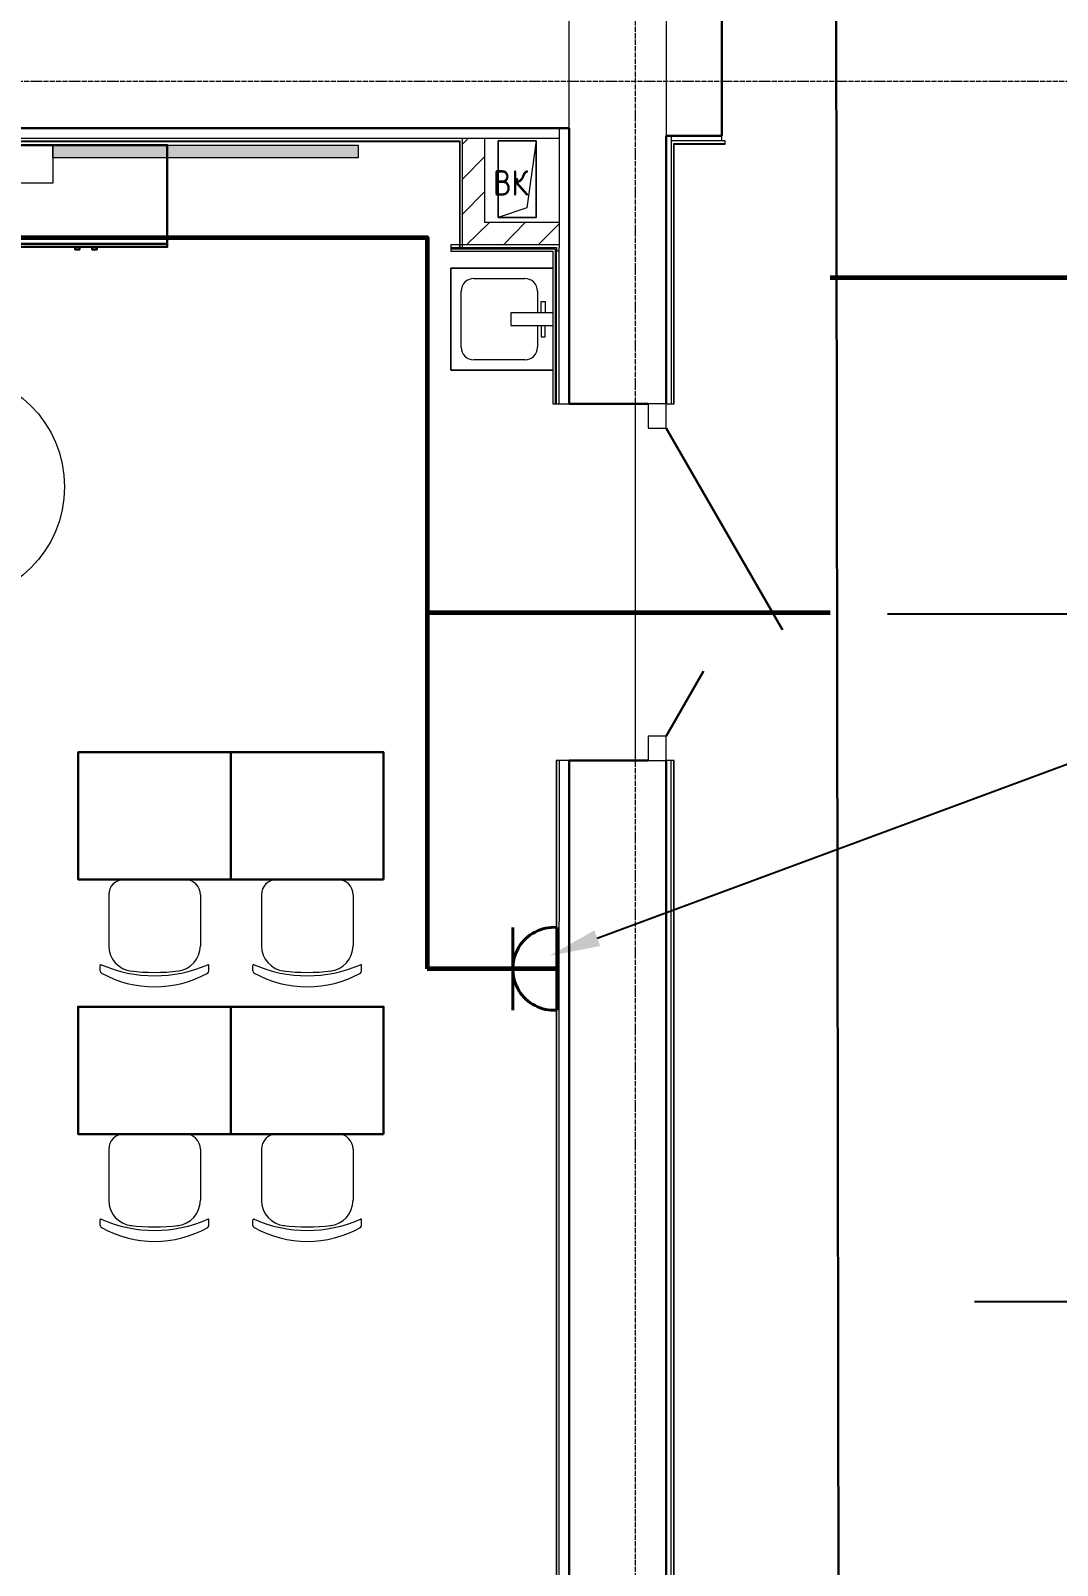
# Model space of a CAD drawing. Header units: millimetres. Extents: x -32 to 417638015, y -35 to 175284279.
# Drawn here: x 417129523 to 417133556, y 175246114 to 175252143 of the extents above; entities that cross this region are included whole.
import ezdxf
from ezdxf import colors
from ezdxf.entities.mleader import LeaderData, LeaderLine
from ezdxf.math import Vec2, Vec3

# ---------------------------------------------------------------- set-up
doc = ezdxf.new("R2010")
doc.units = ezdxf.units.MM
doc.linetypes.add('ADSK_Линия сетки', pattern=[25, 20, -2.5, 0, -2.5])
for name, color, linetype, lineweight in [('_ЭМ_гофра', 5, 'Continuous', 60), ('_ЭМ_ТХобщее_слой', 7, 'Continuous', 30), ('Аннотация', 7, 'Continuous', 18), ('Двери', 7, 'Continuous', 9), ('Обобщенные модели', 7, 'Continuous', 18), ('Оси', 253, 'Continuous', 9), ('Перекрытие', 7, 'Continuous', 18), ('Сантехника', 7, 'Continuous', 18), ('Стены внутренние', 7, 'Continuous', 18), ('Стены наружные', 7, 'Continuous', 18), ('Стены несущие', 7, 'Continuous', 30), ('Стены отделка', 7, 'Continuous', 30), ('Стены штриховка', 7, 'Continuous', 9), ('ТХ', 5, 'Continuous', 0), ('ШТРИХОВКА', 252, 'Continuous', 15), ('ЭМ', 5, 'Continuous', 40), ('ЭМ_Лоток 1_2', 162, 'Continuous', 30)]:
    doc.layers.add(name, color=color, linetype=linetype, lineweight=lineweight)
doc.layers.add('_ЭМ_Надписи', color=7, linetype='Continuous')
doc.layers.add('ЭОМ_Лотки рабочие', color=5, linetype='Continuous')
doc.layers.add('Линии', color=7, linetype='Continuous', lineweight=9, true_color=0x00a600)
doc.styles.add('GOST Common_4', font='GOST_Common.ttf', dxfattribs={"width": 0.9, "height": 199.9999999999999})
doc.styles.add('ЭОМ', font='isocpeur.ttf', dxfattribs={"width": 0.85, "height": 250})
doc.linetypes.add('Cable in the tray', pattern='A,5,[130,ltypeshp.shx,S=1,R=0,X=0,Y=0],1.5,[130,ltypeshp.shx,S=1.5,R=90,X=0,Y=-1],1,[130,ltypeshp.shx,S=1,R=0,X=0.5,Y=0],5', length=12.5)
pattern_1 = [(45, (507.3426762534655, 158.9018102923892), (-70.71067811865476, 70.71067811865476), [])]

# ---------------------------------------------------------------- blocks, each defined once
blk = doc.blocks.new('Стул ученич штабелир №5-7')
at = {"color": 0, "linetype": 'ByBlock', "lineweight": -2}
for p, q in [((-120.064222017827, -6.874120663269423e-05), (120.064222017827, 6.874120663269423e-05)), ((-120.0642220180016, -6.874130849610083e-05), (120.0642220177106, 6.874110476928763e-05)), ((-179.935777982173, -59.99993125879337), (-179.935777982173, -260.3112319844695)), ((-179.9357779823476, -59.99993125888795), (-179.9357779823476, -260.3112319845714)), ((180.064222017827, -59.99993125879337), (180.064222017827, -260.3112319844695)), ((180.0642220177106, -59.99993125888795), (180.0642220177106, -260.3112319845714)), ((-213.4357779821148, -359.0004116515302), (-213.4357779821148, -337.3406056039639)), ((-213.4357779822894, -359.0004116516247), (-213.4357779822894, -337.3406056040585)), ((213.564222017827, -359.0004116515302), (213.564222017827, -337.3406056039639)), ((213.5642220176524, -359.0004116516247), (213.5642220176524, -337.3406056040585))]:
    blk.add_line(p, q, dxfattribs=at)
for centre, radius, start, end in [((-119.9357779822312, -59.99993125879337), 60.00000000000227, 90, 180), ((-119.9357779823476, -59.99993125885157), 59.99999999995964, 90, 180), ((120.0642220178852, -59.99993125879337), 60.00000000000227, 0, 90), ((120.0642220177106, -59.99993125885157), 59.99999999995964, 0, 90), ((-79.93577798217302, -260.3112319844549), 100.0000000000176, 180, 264.2584419996841), ((-79.93577798234764, -260.3112319845568), 100.0000000000176, 180, 264.2584419996841), ((80.06422201782698, -260.3112319844549), 100.0000000000176, 275.7415580003159, 0), ((80.06422201765236, -260.3112319845568), 100.0000000000176, 275.7415580003159, 0), ((-210.435777982173, -337.3406056039494), 2.999999999983853, 63.89783268162118, 180), ((-210.4357779823476, -337.340605604044), 2.999999999983853, 63.89783268162118, 180), ((-203.435777982173, -359.0004116515447), 9.999999999989248, 180, 238.068250632605), ((-203.4357779823476, -359.0004116516466), 9.999999999989248, 180, 238.068250632605), ((0.06422201782697812, 142.3201924452005), 520.8201237039044, 246.3195110063149, 293.6804889936851), ((0.06422201765235513, 142.3201924450987), 520.8201237039044, 246.3195110063149, 293.6804889936851), ((0.06422201782697812, 435.5341415462426), 800.3966485555333, 263.2469772545854, 276.7530227454146), ((0.06422201765235513, 435.5341415461407), 800.3966485555333, 263.2469772545854, 276.7530227454146), ((203.564222017827, -359.0004116515447), 9.999999999989248, 301.931749367395, 0), ((203.5642220176524, -359.0004116516466), 9.999999999989248, 301.931749367395, 0), ((210.564222017827, -337.3406056039494), 2.999999999983853, 0, 116.1021673183788), ((210.5642220176524, -337.340605604044), 2.999999999983853, 0, 116.1021673183788), ((0.06422201782697812, 9.04909030158342), 430.5490215606072, 240.9916647866204, 299.0083352133797), ((0.06422201765235513, 9.049090301488832), 430.5490215606072, 240.9916647866204, 299.0083352133797)]:
    blk.add_arc(centre, radius, start, end, dxfattribs=at)
blk = doc.blocks.new('ТХ 3 этаж')
at = {"lineweight": 0}
h = blk.add_hatch(color=8, dxfattribs=at)
h.dxf.hatch_style = 1
h.paths.add_polyline_path([(6428.588325682387, 20034.60363629763), (6428.588325682387, 19984.60363629763), (5228.588325682387, 19984.60363629763), (5228.588325682387, 20034.60363629763)])
at = {"color": 8, "linetype": 'Continuous'}
blk.add_line((4228.588325682387, 19646.63113068626), (5678.588325682387, 19646.63113068626), dxfattribs=at)
at = {"color": 8, "linetype": 'Continuous', "lineweight": 5}
blk.add_lwpolyline([(5228.588325682387, 19884.60363629763), (3228.588325682387, 19884.60363629763), (3228.588325682387, 20034.60363629763), (5228.588325682387, 20034.60363629763)], close=True, dxfattribs=at)
at = {"color": 8, "linetype": 'Continuous'}
for points in [[(4228.588325682387, 20034.60363629763), (4228.588325682387, 19634.60363629763), (5678.588325682387, 19634.60363629763), (5678.588325682387, 20034.60363629763)], [(5333.842958709982, 19634.60363629763), (5316.465288920153, 19634.60363629763), (5316.465288920153, 19624.38220277173), (5333.842958709982, 19624.38220277173)], [(5401.521512924519, 19634.60363629763), (5384.143843134691, 19634.60363629763), (5384.143843134691, 19624.38220277173), (5401.521512924519, 19624.38220277173)]]:
    blk.add_lwpolyline(points, close=True, dxfattribs=at)
at = {"color": 8, "lineweight": 0}
blk.add_lwpolyline([(6428.588325682387, 20034.60363629763), (6428.588325682387, 19984.60363629763), (5228.588325682387, 19984.60363629763), (5228.588325682387, 20034.60363629763), (6428.588325682387, 20034.60363629763)], dxfattribs=at)
at = {"color": 8}
for points in [[(5928.588325682853, 17149.38678679359), (5328.588325682853, 17149.38678679359), (5328.588325682853, 17649.38678679365), (5928.588325682853, 17649.38678679365)], [(6528.588325683319, 17149.38678679359), (5928.588325683319, 17149.38678679359), (5928.588325683319, 17649.38678679365), (6528.588325683319, 17649.38678679365)], [(5928.588325682853, 16149.38678679359), (5328.588325682853, 16149.38678679359), (5328.588325682853, 16649.38678679365), (5928.588325682853, 16649.38678679365)], [(6528.588325683319, 16149.38678679359), (5928.588325683319, 16149.38678679359), (5928.588325683319, 16649.38678679365), (6528.588325683319, 16649.38678679365)]]:
    blk.add_lwpolyline(points, close=True, dxfattribs=at)
at = {"layer": 'ТХ', "color": 8, "lineweight": 0}
for p in [(5628.588325682853, 17149.38678679359), (6228.588325683784, 17149.38678679359), (5628.588325682853, 16149.38678679359), (6228.588325683784, 16149.38678679359)]:
    blk.add_blockref('Стул ученич штабелир №5-7', p, dxfattribs=at)
blk = doc.blocks.new('План 3 этажа')
at = {"layer": 'Стены внутренние', "lineweight": 9}
h = blk.add_hatch(dxfattribs=at)
h.set_pattern_fill('FP_4', color=8, style=0, pattern_type=2)
h.set_pattern_definition(pattern_1)
h.paths.add_polyline_path([(-84.65732374653453, 19849.03738989345), (-84.65732374653453, 20179.03738989441), (-172.6573237465345, 20179.03738989441), (-172.6573237465345, 19849.03738989345)])
h = blk.add_hatch(dxfattribs=at)
h.set_pattern_fill('FP_4', color=8, style=0, pattern_type=2)
h.set_pattern_definition(pattern_1)
h.paths.add_polyline_path([(-32.65732374653453, 19761.03738989345), (207.3426762534655, 19761.03738989345), (207.3426762534655, 19849.03738989345), (-172.6573237465345, 19849.03738989345), (-172.6573237465345, 19761.03738989345), (-64.29010632046266, 19761.03738989345)])
at = {"layer": 'Двери', "color": 8}
for p, q in [((627.342676253463, 19135.90181029237), (557.3426762534675, 19135.90181029237)), ((557.3426762534675, 19135.90181029237), (557.3426762534673, 19040.90181029237)), ((627.3426762534627, 19040.90181029237), (627.342676253463, 19135.90181029237)), ((557.3426762534673, 19040.90181029237), (627.3426762534627, 19040.90181029237)), ((627.3426762534604, 17830.90181029237), (557.3426762534648, 17830.90181029237)), ((557.3426762534648, 17830.90181029237), (557.3426762534647, 17735.90181029237)), ((627.3426762534602, 17735.90181029237), (627.3426762534604, 17830.90181029237)), ((557.3426762534647, 17735.90181029237), (627.3426762534602, 17735.90181029237))]:
    blk.add_line(p, q, dxfattribs=at)
at = {"layer": 'Двери', "color": 8, "lineweight": 30}
for p, q in [((627.3426762534627, 19040.90181029237), (1084.842676253462, 18248.4885658296)), ((627.3426762534604, 17830.90181029237), (774.8426762534616, 18086.37930440878))]:
    blk.add_line(p, q, dxfattribs=at)
at = {"layer": 'Линии', "color": 8}
blk.add_circle((-2185.814839766172, 18810.55446770525), 450.0000000000006, dxfattribs=at)
at = {"layer": 'Обобщенные модели', "color": 8}
for p, q in [((-32.65732374653516, 19869.03738989343), (-32.65732374653513, 20169.03738989343)), ((-32.65732374653513, 20169.03738989343), (117.3426762534649, 20169.03738989343)), ((117.3426762534649, 20169.03738989343), (-32.65732374653513, 20169.03738989343)), ((-32.65732374653513, 20169.03738989343), (-32.65732374653516, 19869.03738989343)), ((117.3426762534649, 20169.03738989343), (79.84267625347192, 19906.53738989343)), ((117.3426762534649, 20169.03738989343), (117.3426762534648, 19869.03738989343)), ((117.3426762534648, 19869.03738989343), (117.3426762534649, 20169.03738989343)), ((79.84267625347192, 19906.53738989343), (-32.65732374653516, 19869.03738989343)), ((117.3426762534648, 19869.03738989343), (-32.65732374653516, 19869.03738989343)), ((-32.65732374653516, 19869.03738989343), (117.3426762534648, 19869.03738989343))]:
    blk.add_line(p, q, dxfattribs=at)
for radius, start, end in [(2.500000000000002, 0, 180), (2.499999999999998, 119.9999999999579, 180), (2.500000000000002, 180, 0), (2.499999999999999, 240.0000000000422, 345.0000000000051), (2.500000000000002, 14.99999999999487, 89.99999999999959)]:
    blk.add_arc((42.34267625346547, 20019.03738989343), radius, start, end, dxfattribs=at)
at = {"layer": 'Оси', "color": 8, "linetype": 'ADSK_Линия сетки'}
for p, q in [((506.9080292918952, -3523.687778418606), (506.9080292919534, 43515.24606842796)), ((-10051.77423916385, 20403.90181029199), (56512.19555426505, 20403.90181029178))]:
    blk.add_line(p, q, dxfattribs=at)
at = {"layer": 'Перекрытие', "color": 8}
blk.add_line((506.9080292919534, 17735.90181029237), (506.9080292919534, 19135.90181029237), dxfattribs=at)
at = {"layer": 'Сантехника', "color": 8}
for p, q in [((182.3426762534666, 19669.0373898944), (-217.6573237465335, 19669.0373898944)), ((-217.6573237465335, 19669.0373898944), (-217.6573237465352, 19269.0373898944)), ((-217.6573237465334, 19669.0373898944), (182.3426762534666, 19669.0373898944)), ((-217.6573237465352, 19269.0373898944), (-217.6573237465334, 19669.0373898944)), ((-127.6580624200331, 19629.0373898944), (72.34341492282246, 19629.0373898944)), ((-177.658062420029, 19359.0381279013), (-177.658062420028, 19579.03738989441)), ((122.3434149228276, 19579.03738989439), (122.3434149228272, 19494.03744250176)), ((137.3426818939633, 19539.0373898944), (152.3426988169093, 19539.0373898944)), ((137.3426818939631, 19494.03744250176), (137.3426818939633, 19539.0373898944)), ((152.3426988169093, 19539.0373898944), (152.3426988169091, 19494.03744250176)), ((182.3426762534658, 19494.03744250176), (17.32976077840518, 19494.03744250176)), ((17.32976077840518, 19494.03744250176), (17.32976077840495, 19444.03733728699)), ((17.32976077840495, 19444.03733728699), (182.3426762534656, 19444.03733728699)), ((122.343414922827, 19444.03733728699), (122.3434149228266, 19359.0381279013)), ((137.3426706141328, 19444.03733728699), (137.3426706141326, 19399.03733728699)), ((152.3426655665969, 19399.03733728699), (152.3426655665971, 19444.03733728699)), ((137.3426706141326, 19399.03733728699), (152.3426655665969, 19399.03733728699)), ((72.3434149228265, 19309.0381279013), (-127.6580624200292, 19309.0381279013)), ((-217.6573237465352, 19269.0373898944), (182.3426762534648, 19269.0373898944)), ((182.3426762534648, 19269.0373898944), (-217.6573237465352, 19269.0373898944))]:
    blk.add_line(p, q, dxfattribs=at)
for centre, radius, start, end in [((-127.6580624200332, 19579.03738989441), 49.99999999999496, 89.9999999999997, 180), ((72.34341492282209, 19579.03738989439), 50.00000000000545, 0, 90.00000000000001), ((-127.658062420029, 19359.0381279013), 49.99999999999994, 180, 269.9999999999998), ((72.34341492282672, 19359.0381279013), 50.00000000000004, 270.0000000000001, 0)]:
    blk.add_arc(centre, radius, start, end, dxfattribs=at)
at = {"layer": 'Стены наружные', "color": 8}
blk.add_line((207.3426762534655, 19136.03738989342), (207.3426762534655, 19736.03738989343), dxfattribs=at)
at = {"layer": 'Стены несущие', "color": 8}
for p, q in [((847.0900283111259, 20189.03738989439), (847.0900283111259, 20699.0373898944)), ((-5829.236094046733, 20219.03738989441), (247.3426762534655, 20219.03738989439)), ((247.3426762534655, 20219.03738989439), (247.3426762534655, 19135.90181029237)), ((627.3426762534655, 20189.03738989439), (847.0900283111259, 20189.03738989439)), ((627.3426762534655, 19135.90181029237), (627.3426762534655, 20189.03738989439)), ((247.3426762534655, 19135.90181029237), (557.3426762534655, 19135.90181029237)), ((247.3426762534655, 17735.90181029237), (247.3426762534655, 12143.30072603579)), ((557.3426762534655, 17735.90181029237), (247.3426762534655, 17735.90181029237)), ((627.3426762534655, 17735.90181029237), (627.3426762534655, 12143.3007260358))]:
    blk.add_line(p, q, dxfattribs=at)
at = {"layer": 'Стены отделка', "color": 8, "lineweight": 9}
for p, q in [((207.3426762534655, 20219.03738989439), (207.3426762534655, 19751.03738989343)), ((207.3426762534655, 20179.03738989439), (-5590.44041245617, 20179.03738989441)), ((-5578.44041245617, 20167.03738989441), (-184.6573237465345, 20167.03738989439)), ((-184.6573237465345, 20167.03738989439), (-184.6573237465345, 19749.03738989343)), ((-172.6573237465345, 19749.03738989343), (-172.6573237465345, 20179.03738989439)), ((-84.65732374653453, 19849.03738989343), (-84.65732374653453, 20179.03738989439)), ((647.3426762534655, 20189.03738989343), (647.3426762534655, 20189.03738989439)), ((847.0900283111259, 20189.03738989343), (647.3426762534655, 20189.03738989343)), ((647.3426762534655, 20189.03738989343), (647.3426762534655, 19135.90181029237)), ((859.884237551596, 20169.03738989343), (647.3426762534655, 20169.03738989343)), ((659.3426762534655, 19135.90181029237), (659.3426762534655, 20157.03738989343)), ((659.3426762534655, 20157.03738989343), (859.884237551596, 20157.03738989343)), ((847.0900283111259, 20169.03738989343), (847.0900283111259, 20189.03738989343)), ((859.884237551596, 20157.03738989343), (859.884237551596, 20169.03738989343)), ((207.3426762534655, 19849.03738989343), (-84.65732374653453, 19849.03738989343)), ((207.3426762534655, 19761.03738989342), (-217.6573237465345, 19761.03738989342)), ((-217.6573237465345, 19761.03738989342), (-217.6573237465345, 19736.03738989343)), ((-217.6573237465345, 19736.03738989343), (182.3426762534655, 19736.03738989343)), ((-184.6573237465345, 19749.03738989343), (-172.6573237465345, 19749.03738989343)), ((182.3426762534655, 19736.03738989343), (182.3426762534655, 19136.03738989342)), ((195.3426762534655, 19736.03738989343), (195.3426762534655, 19135.90181029237)), ((182.3426762534655, 19136.03738989342), (207.3426762534655, 19136.03738989342)), ((195.3426762534655, 19135.90181029237), (247.3426762534655, 19135.90181029237)), ((627.3426762534655, 19135.90181029237), (659.3426762534655, 19135.90181029237)), ((247.3426762534655, 17735.90181029237), (195.3426762534655, 17735.90181029237)), ((195.3426762534655, 17735.90181029237), (195.3426762534655, 12744.12960552468)), ((627.3426762534655, 17735.90181029237), (627.3426762534655, 17735.90181029237)), ((659.3426762534655, 17735.90181029237), (627.3426762534655, 17735.90181029237)), ((659.3426762534655, 12113.30072603579), (659.3426762534655, 17735.90181029237)), ((207.3426762534655, 12119.12960552468), (207.3426762534655, 17101.80343784407)), ((647.3426762534655, 12123.30072603579), (647.3426762534655, 17101.80343784407))]:
    blk.add_line(p, q, dxfattribs=at)
at = {"layer": 'Стены штриховка', "color": 8}
for p, q in [((247.3426762534655, 20219.03738989439), (247.3426762534655, 20729.03738989439)), ((627.3426762534655, 20699.0373898944), (627.3426762534655, 20189.03738989439)), ((-5580.44041245617, 20169.03738989441), (-182.6573237465345, 20169.03738989439)), ((-182.6573237465345, 20169.03738989439), (-182.6573237465345, 19749.03738989343)), ((657.3426762534655, 19135.90181029237), (657.3426762534655, 20159.03738989343)), ((657.3426762534655, 20159.03738989343), (859.884237551596, 20159.03738989343)), ((-217.6573237465345, 19751.03738989343), (197.3426762534655, 19751.03738989343)), ((-217.6573237465345, 19745.03738989342), (191.3426762534655, 19745.03738989342)), ((191.3426762534655, 19745.03738989342), (191.3426762534655, 19136.03738989342)), ((207.3426762534655, 19736.03738989343), (195.3426762534655, 19736.03738989343)), ((197.3426762534655, 19751.03738989343), (197.3426762534655, 19736.03738989343)), ((207.3426762534655, 19135.90181029237), (207.3426762534655, 19751.03738989343)), ((197.3426762534655, 17735.90181029237), (197.3426762534655, 12129.12960552468)), ((207.3426762534655, 17735.90181029237), (207.3426762534655, 17101.80343784407)), ((647.3426762534655, 17101.80343784407), (647.3426762534655, 17735.90181029237)), ((657.3426762534655, 12111.30072603579), (657.3426762534655, 17735.90181029237))]:
    blk.add_line(p, q, dxfattribs=at)
at = {"layer": 'ЭОМ_Лотки рабочие'}
blk.add_blockref('ТХ 3 этаж', (-7010.895253870607, 118.5421783487909), dxfattribs=at)
at = {"layer": 'Аннотация', "color": 8, "lineweight": 9, "insert": (-52.11860915174475, 20054.58245085176), "char_height": 100, "width": 156.348, "attachment_point": 1, "line_spacing_factor": 1.022765581104984, "style": 'GOST Common_4'}
blk.add_mtext('\\pxt3.6,7.2,10.8,14.4,18,21.6,25.2,28.8,32.4,36,39.6,43.2,46.8,50.4,54,57.6,61.2,64.8,68.4,72,75.6,79.2,82.8,86.4,90,93.6,97.2,100.8,104.4,108,111.6,115.2;{ВК}', dxfattribs=at)
blk = doc.blocks.new('_ЭМ_ТХ2_3 этаж_нов')
at = {"lineweight": 0}
h = blk.add_hatch(color=8, dxfattribs=at)
h.dxf.hatch_style = 1
h.paths.add_polyline_path([(5410.785042520089, 19999.2440043544), (5410.785042520089, 19949.2440043544), (4210.785042520089, 19949.2440043544), (4210.785042520089, 19999.2440043544)])
at = {"color": 8, "linetype": 'Continuous'}
blk.add_line((3210.785042520089, 19611.27149874304), (4660.785042520089, 19611.27149874304), dxfattribs=at)
at = {"color": 8, "linetype": 'Continuous', "lineweight": 5}
blk.add_lwpolyline([(4210.785042520089, 19849.24400435441), (2210.785042520089, 19849.24400435441), (2210.785042520089, 19999.2440043544), (4210.785042520089, 19999.2440043544)], close=True, dxfattribs=at)
at = {"color": 8, "linetype": 'Continuous'}
for points in [[(3210.785042520089, 19999.2440043544), (3210.785042520089, 19599.2440043544), (4660.785042520089, 19599.2440043544), (4660.785042520089, 19999.2440043544)], [(4316.039675547683, 19599.2440043544), (4298.662005757855, 19599.2440043544), (4298.662005757855, 19589.0225708285), (4316.039675547683, 19589.0225708285)], [(4383.71822976222, 19599.2440043544), (4366.340559972392, 19599.2440043544), (4366.340559972392, 19589.0225708285), (4383.71822976222, 19589.0225708285)]]:
    blk.add_lwpolyline(points, close=True, dxfattribs=at)
at = {"color": 8, "lineweight": 0}
blk.add_lwpolyline([(5410.785042520089, 19999.2440043544), (5410.785042520089, 19949.2440043544), (4210.785042520089, 19949.2440043544), (4210.785042520089, 19999.2440043544), (5410.785042520089, 19999.2440043544)], dxfattribs=at)
at = {"color": 8}
for points in [[(4910.785042520554, 17114.02715485034), (4310.785042520554, 17114.02715485034), (4310.785042520554, 17614.02715485044), (4910.785042520554, 17614.02715485044)], [(5510.78504252102, 17114.02715485034), (4910.78504252102, 17114.02715485034), (4910.78504252102, 17614.02715485044), (5510.78504252102, 17614.02715485044)], [(4910.785042520554, 16114.02715485034), (4310.785042520554, 16114.02715485034), (4310.785042520554, 16614.02715485044), (4910.785042520554, 16614.02715485044)], [(5510.78504252102, 16114.02715485034), (4910.78504252102, 16114.02715485034), (4910.78504252102, 16614.02715485044), (5510.78504252102, 16614.02715485044)]]:
    blk.add_lwpolyline(points, close=True, dxfattribs=at)
at = {"layer": 'ТХ', "color": 8, "lineweight": 0}
for p in [(4610.785042520554, 17114.02715485034), (5210.785042521486, 17114.02715485034), (4610.785042520554, 16114.02715485034), (5210.785042521486, 16114.02715485034)]:
    blk.add_blockref('Стул ученич штабелир №5-7', p, dxfattribs=at)
blk = doc.blocks.new('1м розетка IP20')
at = {"layer": 'ЭМ', "color": 5}
for p, q in [((-10.46755168188247, 162.7321568910265), (-10.46755168192612, -162.7321568912412)), ((163.0684657593665, 162.7321568816078), (163.0684657593374, -162.7321569010965)), ((-10.46755168189702, -1.091393642127514e-10), (315.4856732268672, -3.637978807091713e-11))]:
    blk.add_line(p, q, dxfattribs=at)
blk.add_arc((0, 0), 163.0684657580474, 266.3195877734414, 93.6804122265587, dxfattribs=at)

msp = doc.modelspace()

# ---------------------------------------------------------------- linework, layer by layer
at = {"layer": '_ЭМ_гофра', "linetype": 'ByBlock'}
for points in [[(417126343.2891045, 175251330.6989031), (417131080.4500534, 175251330.6989031), (417131080.4500534, 175248457.6574076)], [(417134550.7805898, 175251172.1382071), (417132663.3096298, 175251172.1382071)], [(417131080.4500534, 175249857.9833705), (417132663.3096298, 175249857.9833705)], [(417131589.9894319, 175248457.6574076), (417131080.4500534, 175248457.6574076)]]:
    msp.add_lwpolyline(points, dxfattribs=at)
at = {"layer": 'ЭМ_Лоток 1_2', "linetype": 'Cable in the tray', "ltscale": 50}
msp.add_lwpolyline([(417132663.3096298, 175268196.7129518), (417132702.9363478, 175241905.7510279), (417180042.9009197, 175241905.7510279)], dxfattribs=at)

# ---------------------------------------------------------------- block references
at = {"layer": '_ЭМ_ТХобщее_слой', "lineweight": 50}
msp.add_blockref('_ЭМ_ТХ2_3 этаж_нов', (417125398.491967, 175231694.5649611), dxfattribs=at)
at = {"layer": 'ШТРИХОВКА'}
msp.add_blockref('План 3 этажа', (417131391.5839376, 175231540.6631508), dxfattribs=at)
at = {"layer": 'ЭМ', "rotation": 180}
msp.add_blockref('1м розетка IP20', (417131579.5218801, 175248457.6574076), dxfattribs=at)

# ---------------------------------------------------------------- leaders
at = {"layer": '_ЭМ_Надписи', "color": 7, "ltscale": 5}
ml = msp.add_multileader_mtext('Standard', dxfattribs=at)
ml.set_content('{\\fGOST Common|b0|i0|c204|p34;\\W0.9;\\C256;3ЩРС-1\\fISOCPEUR|b0|i0|c204|p34;\\W0.85; Гр.4 Резерв\\P\\fGOST Common|b0|i0|c0|p34;\\W0.9;h=\\fGOST Common|b0|i0|c204|p34;1\\fGOST Common|b0|i0|c0|p34;.\\fGOST Common|b0|i0|c204|p34;8м}', color=1, style='ЭОМ')
ml.set_leader_properties()
ml.build(insert=Vec2(0, 0))
ml.multileader.update_dxf_attribs({"text_left_attachment_type": 6, "text_right_attachment_type": 6, "dogleg_length": 0, "arrow_head_size": 200})
ctx = ml.context
ctx.base_point, ctx.char_height, ctx.arrow_head_size, ctx.landing_gap_size, ctx.plane_origin = Vec3(417135184.7108344, 175249850.3550204), 250, 200, 0, Vec3(417103714.0360191, 175263850.6125707)
ctx.left_attachment, ctx.right_attachment = 6, 6
notes = []
notes.append((ctx, [(0, (1, 1, 0), (417135184.7108344, 175249850.3550204), (1, 0), 0, [(0, [(417131560.8309397, 175248508.4177547)], 0, [])])]))
ctx.mtext.insert, ctx.mtext.width, ctx.mtext.defined_height, ctx.mtext.flow_direction = Vec3(417135184.7108344, 175250150.3550204), 2273.287500041229, 545.6159617257083, 5
ml = msp.add_multileader_mtext('Standard', dxfattribs=at)
ml.set_content('{\\fGOST Common|b0|i0|c204|p34;\\W0.9;\\C256;3ЩРС-1\\fISOCPEUR|b0|i0|c204|p34;\\W0.85; Гр.5 Резерв\\P\\fGOST Common|b0|i0|c0|p34;\\W0.9;h=\\fGOST Common|b0|i0|c204|p34;1\\fGOST Common|b0|i0|c0|p34;.\\fGOST Common|b0|i0|c204|p34;8м}', color=1, style='ЭОМ')
ml.set_leader_properties()
ml.build(insert=Vec2(0, 0))
ml.multileader.update_dxf_attribs({"text_left_attachment_type": 6, "text_right_attachment_type": 6, "dogleg_length": 0, "arrow_head_size": 200})
ctx = ml.context
ctx.base_point, ctx.char_height, ctx.arrow_head_size, ctx.landing_gap_size, ctx.plane_origin = Vec3(417135526.4900674, 175247149.1274301), 250, 200, 0, Vec3(417103716.0360191, 175260043.0432007)
ctx.left_attachment, ctx.right_attachment = 6, 6
notes.append((ctx, [(0, (1, 1, 0), (417135526.4900674, 175247149.1274301), (1, 0), 0, [(0, [(417131562.8309397, 175244700.8483848)], 0, [])])]))
ctx.mtext.insert, ctx.mtext.width, ctx.mtext.defined_height, ctx.mtext.flow_direction = Vec3(417135526.4900674, 175247449.1274301), 2273.287500041229, 545.6159617257083, 5
for ctx, leaders in notes:
    for number, flags, end, landing, length, lines in leaders:
        leader = LeaderData()
        leader.index, (leader.has_last_leader_line, leader.has_dogleg_vector, leader.attachment_direction) = number, flags
        leader.last_leader_point, leader.dogleg_vector, leader.dogleg_length = Vec3(end), Vec3(landing), length
        for number, points, colour, breaks in lines:
            line = LeaderLine()
            line.index, line.vertices, line.color, line.breaks = number, Vec3.list(points), colors.encode_raw_color(colour), breaks
            leader.lines.append(line)
        ctx.leaders.append(leader)

doc.saveas('drawing.dxf')
